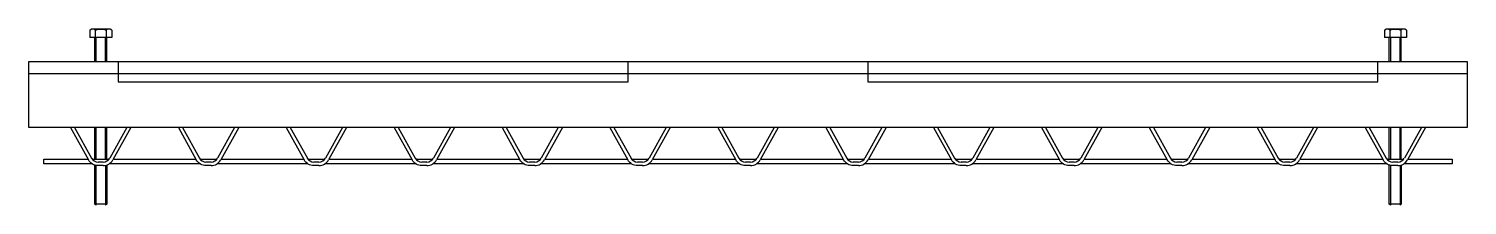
# Model space of a CAD drawing. Header units: metres. Extents: x -1.2 to 1.2, y 0.01 to 0.3.
import ezdxf

# ---------------------------------------------------------------- set-up
doc = ezdxf.new("R2010")
doc.units = ezdxf.units.M

msp = doc.modelspace()

# ---------------------------------------------------------------- linework, layer by layer
for p, q in [((-1.0981, 0.3024), (-1.0957, 0.3038)), ((-1.0981, 0.3024), (-1.0981, 0.29)), ((-1.0616, 0.29), (-1.0981, 0.29)), ((-1.0661, 0.304), (-1.0939, 0.304)), ((-1.09, 0.25), (-1.09, 0.29)), ((-1.089, 0.3024), (-1.089, 0.29)), ((-1.0877, 0.25), (-1.0877, 0.29)), ((-1.072, 0.25), (-1.072, 0.29)), ((-1.0707, 0.3024), (-1.0707, 0.29)), ((-1.07, 0.25), (-1.07, 0.29)), ((-1.0616, 0.3024), (-1.064, 0.3038)), ((-1.0616, 0.3024), (-1.0616, 0.29)), ((1.0619, 0.3024), (1.0643, 0.3038)), ((1.0619, 0.3024), (1.0619, 0.29)), ((1.0984, 0.29), (1.0619, 0.29)), ((1.0939, 0.304), (1.0661, 0.304)), ((1.07, 0.25), (1.07, 0.29)), ((1.071, 0.3024), (1.071, 0.29)), ((1.0723, 0.25), (1.0723, 0.29)), ((1.088, 0.25), (1.088, 0.29)), ((1.0893, 0.3024), (1.0893, 0.29)), ((1.09, 0.25), (1.09, 0.29)), ((1.0984, 0.3024), (1.096, 0.3038)), ((1.0984, 0.3024), (1.0984, 0.29)), ((-1.0506, 0.25), (-1.0506, 0.216)), ((-0.2, 0.216), (-0.2, 0.25)), ((0.2, 0.25), (0.2, 0.216)), ((1.0506, 0.216), (1.0506, 0.25)), ((-1.2, 0.23), (1.2, 0.23)), ((-1.0506, 0.216), (-0.2, 0.216)), ((0.2, 0.216), (1.0506, 0.216)), ((-1.1304, 0.14), (-1.1005, 0.0857)), ((-1.1236, 0.14), (-1.0952, 0.0886)), ((-1.09, 0.087), (-1.09, 0.14)), ((-1.0877, 0.087), (-1.0877, 0.14)), ((-1.072, 0.087), (-1.072, 0.14)), ((-1.07, 0.087), (-1.07, 0.14)), ((-1.0365, 0.14), (-1.0649, 0.0886)), ((-1.0297, 0.14), (-1.0597, 0.0857)), ((-0.9504, 0.14), (-0.9205, 0.0857)), ((-0.9436, 0.14), (-0.9152, 0.0886)), ((-0.8565, 0.14), (-0.8849, 0.0886)), ((-0.8497, 0.14), (-0.8797, 0.0857)), ((-0.7704, 0.14), (-0.7405, 0.0857)), ((-0.7636, 0.14), (-0.7352, 0.0886)), ((-0.6765, 0.14), (-0.7049, 0.0886)), ((-0.6697, 0.14), (-0.6997, 0.0857)), ((-0.5904, 0.14), (-0.5605, 0.0857)), ((-0.5836, 0.14), (-0.5552, 0.0886)), ((-0.4965, 0.14), (-0.5249, 0.0886)), ((-0.4897, 0.14), (-0.5197, 0.0857)), ((-0.4104, 0.14), (-0.3805, 0.0857)), ((-0.4036, 0.14), (-0.3752, 0.0886)), ((-0.3165, 0.14), (-0.3449, 0.0886)), ((-0.3097, 0.14), (-0.3397, 0.0857)), ((-0.2304, 0.14), (-0.2005, 0.0857)), ((-0.2236, 0.14), (-0.1952, 0.0886)), ((-0.1365, 0.14), (-0.1649, 0.0886)), ((-0.1297, 0.14), (-0.1597, 0.0857)), ((-0.0504, 0.14), (-0.0205, 0.0857)), ((-0.0436, 0.14), (-0.0152, 0.0886)), ((0.0435, 0.14), (0.0151, 0.0886)), ((0.0503, 0.14), (0.0203, 0.0857)), ((0.1296, 0.14), (0.1595, 0.0857)), ((0.1364, 0.14), (0.1648, 0.0886)), ((0.2235, 0.14), (0.1951, 0.0886)), ((0.2303, 0.14), (0.2003, 0.0857)), ((0.3096, 0.14), (0.3395, 0.0857)), ((0.3164, 0.14), (0.3448, 0.0886)), ((0.4035, 0.14), (0.3751, 0.0886)), ((0.4103, 0.14), (0.3803, 0.0857)), ((0.4896, 0.14), (0.5195, 0.0857)), ((0.4964, 0.14), (0.5248, 0.0886)), ((0.5835, 0.14), (0.5551, 0.0886)), ((0.5903, 0.14), (0.5603, 0.0857)), ((0.6696, 0.14), (0.6995, 0.0857)), ((0.6764, 0.14), (0.7048, 0.0886)), ((0.7635, 0.14), (0.7351, 0.0886)), ((0.7703, 0.14), (0.7403, 0.0857)), ((0.8496, 0.14), (0.8795, 0.0857)), ((0.8564, 0.14), (0.8848, 0.0886)), ((0.9435, 0.14), (0.9151, 0.0886)), ((0.9503, 0.14), (0.9203, 0.0857)), ((1.0296, 0.14), (1.0595, 0.0857)), ((1.0364, 0.14), (1.0648, 0.0886)), ((1.07, 0.087), (1.07, 0.14)), ((1.0723, 0.087), (1.0723, 0.14)), ((1.088, 0.087), (1.088, 0.14)), ((1.09, 0.087), (1.09, 0.14)), ((1.1235, 0.14), (1.0951, 0.0886)), ((1.1303, 0.14), (1.1003, 0.0857)), ((-1.0942, 0.087), (-1.0659, 0.087)), ((-1.09, 0.012), (-1.09, 0.077)), ((-1.0877, 0.01), (-1.0877, 0.0764)), ((-1.0759, 0.0821), (-1.0843, 0.0821)), ((-1.0759, 0.0761), (-1.0843, 0.0761)), ((-1.072, 0.0765), (-1.072, 0.01)), ((-1.07, 0.0771), (-1.07, 0.012)), ((-0.9142, 0.079), (-1.066, 0.079)), ((-1.0589, 0.087), (-0.9212, 0.087)), ((-0.9142, 0.087), (-0.8859, 0.087)), ((-0.8959, 0.0821), (-0.9043, 0.0821)), ((-0.8959, 0.0761), (-0.9043, 0.0761)), ((-0.7342, 0.079), (-0.886, 0.079)), ((-0.8789, 0.087), (-0.7412, 0.087)), ((-0.7342, 0.087), (-0.7059, 0.087)), ((-0.7159, 0.0821), (-0.7243, 0.0821)), ((-0.7159, 0.0761), (-0.7243, 0.0761)), ((-0.5542, 0.079), (-0.706, 0.079)), ((-0.6989, 0.087), (-0.5612, 0.087)), ((-0.5542, 0.087), (-0.5259, 0.087)), ((-0.5359, 0.0821), (-0.5443, 0.0821)), ((-0.5359, 0.0761), (-0.5443, 0.0761)), ((-0.3742, 0.079), (-0.526, 0.079)), ((-0.5189, 0.087), (-0.3812, 0.087)), ((-0.3742, 0.087), (-0.3459, 0.087)), ((-0.3559, 0.0821), (-0.3643, 0.0821)), ((-0.3559, 0.0761), (-0.3643, 0.0761)), ((-0.1942, 0.079), (-0.346, 0.079)), ((-0.3389, 0.087), (-0.2012, 0.087)), ((-0.1942, 0.087), (-0.1659, 0.087)), ((-0.1759, 0.0821), (-0.1843, 0.0821)), ((-0.1759, 0.0761), (-0.1843, 0.0761)), ((-0.0142, 0.079), (-0.166, 0.079)), ((-0.1589, 0.087), (-0.0212, 0.087)), ((-0.0142, 0.087), (0.0141, 0.087)), ((0.0041, 0.0821), (-0.0043, 0.0821)), ((0.0041, 0.0761), (-0.0043, 0.0761)), ((0.1658, 0.079), (0.014, 0.079)), ((0.0211, 0.087), (0.1588, 0.087)), ((0.1658, 0.087), (0.1941, 0.087)), ((0.1841, 0.0821), (0.1757, 0.0821)), ((0.1841, 0.0761), (0.1757, 0.0761)), ((0.3458, 0.079), (0.194, 0.079)), ((0.2011, 0.087), (0.3388, 0.087)), ((0.3458, 0.087), (0.3741, 0.087)), ((0.3641, 0.0821), (0.3557, 0.0821)), ((0.3641, 0.0761), (0.3557, 0.0761)), ((0.5258, 0.079), (0.374, 0.079)), ((0.3811, 0.087), (0.5188, 0.087)), ((0.5258, 0.087), (0.5541, 0.087)), ((0.5441, 0.0821), (0.5357, 0.0821)), ((0.5441, 0.0761), (0.5357, 0.0761)), ((0.7058, 0.079), (0.554, 0.079)), ((0.5611, 0.087), (0.6988, 0.087)), ((0.7058, 0.087), (0.7341, 0.087)), ((0.7241, 0.0821), (0.7157, 0.0821)), ((0.7241, 0.0761), (0.7157, 0.0761)), ((0.8858, 0.079), (0.734, 0.079)), ((0.7411, 0.087), (0.8788, 0.087)), ((0.8858, 0.087), (0.9141, 0.087)), ((0.9041, 0.0821), (0.8957, 0.0821)), ((0.9041, 0.0761), (0.8957, 0.0761)), ((1.0658, 0.079), (0.914, 0.079)), ((0.9211, 0.087), (1.0588, 0.087)), ((1.0658, 0.087), (1.0941, 0.087)), ((1.07, 0.012), (1.07, 0.077)), ((1.0723, 0.01), (1.0723, 0.0764)), ((1.0841, 0.0821), (1.0757, 0.0821)), ((1.0841, 0.0761), (1.0757, 0.0761)), ((1.088, 0.0765), (1.088, 0.01)), ((1.09, 0.0771), (1.09, 0.012)), ((-1.07, 0.012), (-1.09, 0.012)), ((-1.0877, 0.01), (-1.09, 0.012)), ((-1.07, 0.012), (-1.072, 0.01)), ((1.09, 0.012), (1.07, 0.012)), ((1.0723, 0.01), (1.07, 0.012)), ((1.09, 0.012), (1.088, 0.01))]:
    msp.add_line(p, q)
at = {"flags": 128}
msp.add_lwpolyline([(-1.2, 0.25), (1.2, 0.25), (1.2, 0.14), (-1.2, 0.14)], close=True, dxfattribs=at)
for points in [[(-1.0942, 0.079), (-1.175, 0.079), (-1.175, 0.087), (-1.1012, 0.087)], [(1.1011, 0.087), (1.175, 0.087), (1.175, 0.079), (1.094, 0.079)]]:
    msp.add_lwpolyline(points, dxfattribs=at)
for centre, radius, start, end in [((-1.094, 0.2953), 0.00867, 54.9829, 101.7565), ((-1.0657, 0.2953), 0.00867, 78.4865, 125.1016), ((1.066, 0.2953), 0.00867, 54.9829, 101.7565), ((1.0943, 0.2953), 0.00867, 78.4865, 125.1016), ((-1.0843, 0.0946), 0.0125, 208.8973, 270), ((-1.0759, 0.0946), 0.0125, 270, 331.1053), ((-1.0759, 0.0946), 0.0185, 270, 331.1053), ((-0.9043, 0.0946), 0.0125, 208.8973, 270), ((-0.8959, 0.0946), 0.0125, 270, 331.1053), ((-0.8959, 0.0946), 0.0185, 270, 331.1053), ((-0.7243, 0.0946), 0.0125, 208.8973, 270), ((-0.7159, 0.0946), 0.0125, 270, 331.1053), ((-0.7159, 0.0946), 0.0185, 270, 331.1053), ((-0.5443, 0.0946), 0.0125, 208.8973, 270), ((-0.5359, 0.0946), 0.0125, 270, 331.1053), ((-0.5359, 0.0946), 0.0185, 270, 331.1053), ((-0.3643, 0.0946), 0.0125, 208.8973, 270), ((-0.3559, 0.0946), 0.0125, 270, 331.1053), ((-0.3559, 0.0946), 0.0185, 270, 331.1053), ((-0.1843, 0.0946), 0.0125, 208.8973, 270), ((-0.1759, 0.0946), 0.0125, 270, 331.1053), ((-0.1759, 0.0946), 0.0185, 270, 331.1053), ((-0.0043, 0.0946), 0.0125, 208.8973, 270), ((0.0041, 0.0946), 0.0125, 270, 331.1053), ((0.0041, 0.0946), 0.0185, 270, 331.1053), ((0.1757, 0.0946), 0.0125, 208.8973, 270), ((0.1841, 0.0946), 0.0125, 270, 331.1053), ((0.1841, 0.0946), 0.0185, 270, 331.1053), ((0.3557, 0.0946), 0.0125, 208.8973, 270), ((0.3641, 0.0946), 0.0125, 270, 331.1053), ((0.3641, 0.0946), 0.0185, 270, 331.1053), ((0.5357, 0.0946), 0.0125, 208.8973, 270), ((0.5441, 0.0946), 0.0125, 270, 331.1053), ((0.5441, 0.0946), 0.0185, 270, 331.1053), ((0.7157, 0.0946), 0.0125, 208.8973, 270), ((0.7241, 0.0946), 0.0125, 270, 331.1053), ((0.7241, 0.0946), 0.0185, 270, 331.1053), ((0.8957, 0.0946), 0.0125, 208.8973, 270), ((0.9041, 0.0946), 0.0125, 270, 331.1053), ((0.9041, 0.0946), 0.0185, 270, 331.1053), ((1.0757, 0.0946), 0.0125, 208.8973, 270), ((1.0841, 0.0946), 0.0125, 270, 331.1053), ((1.0841, 0.0946), 0.0185, 270, 331.1053)]:
    msp.add_arc(centre, radius, start, end)
at = {"extrusion": (0, 0, -1)}
for centre, radius, start, end in [((1.0798, 0.2766), 0.0274, 70.5282, 109.4718), ((-1.0802, 0.2766), 0.0274, 70.5282, 109.4718), ((1.0843, 0.0946), 0.0185, 270, 331.1028), ((0.9043, 0.0946), 0.0185, 270, 331.1028), ((0.7243, 0.0946), 0.0185, 270, 331.1028), ((0.5443, 0.0946), 0.0185, 270, 331.1028), ((0.3643, 0.0946), 0.0185, 270, 331.1028), ((0.1843, 0.0946), 0.0185, 270, 331.1028), ((0.0043, 0.0946), 0.0185, 270, 331.1028), ((-0.1757, 0.0946), 0.0185, 270, 331.1028), ((-0.3557, 0.0946), 0.0185, 270, 331.1028), ((-0.5357, 0.0946), 0.0185, 270, 331.1028), ((-0.7157, 0.0946), 0.0185, 270, 331.1028), ((-0.8957, 0.0946), 0.0185, 270, 331.1028), ((-1.0757, 0.0946), 0.0185, 270, 331.1028)]:
    msp.add_arc(centre, radius, start, end, dxfattribs=at)

doc.saveas('drawing.dxf')
